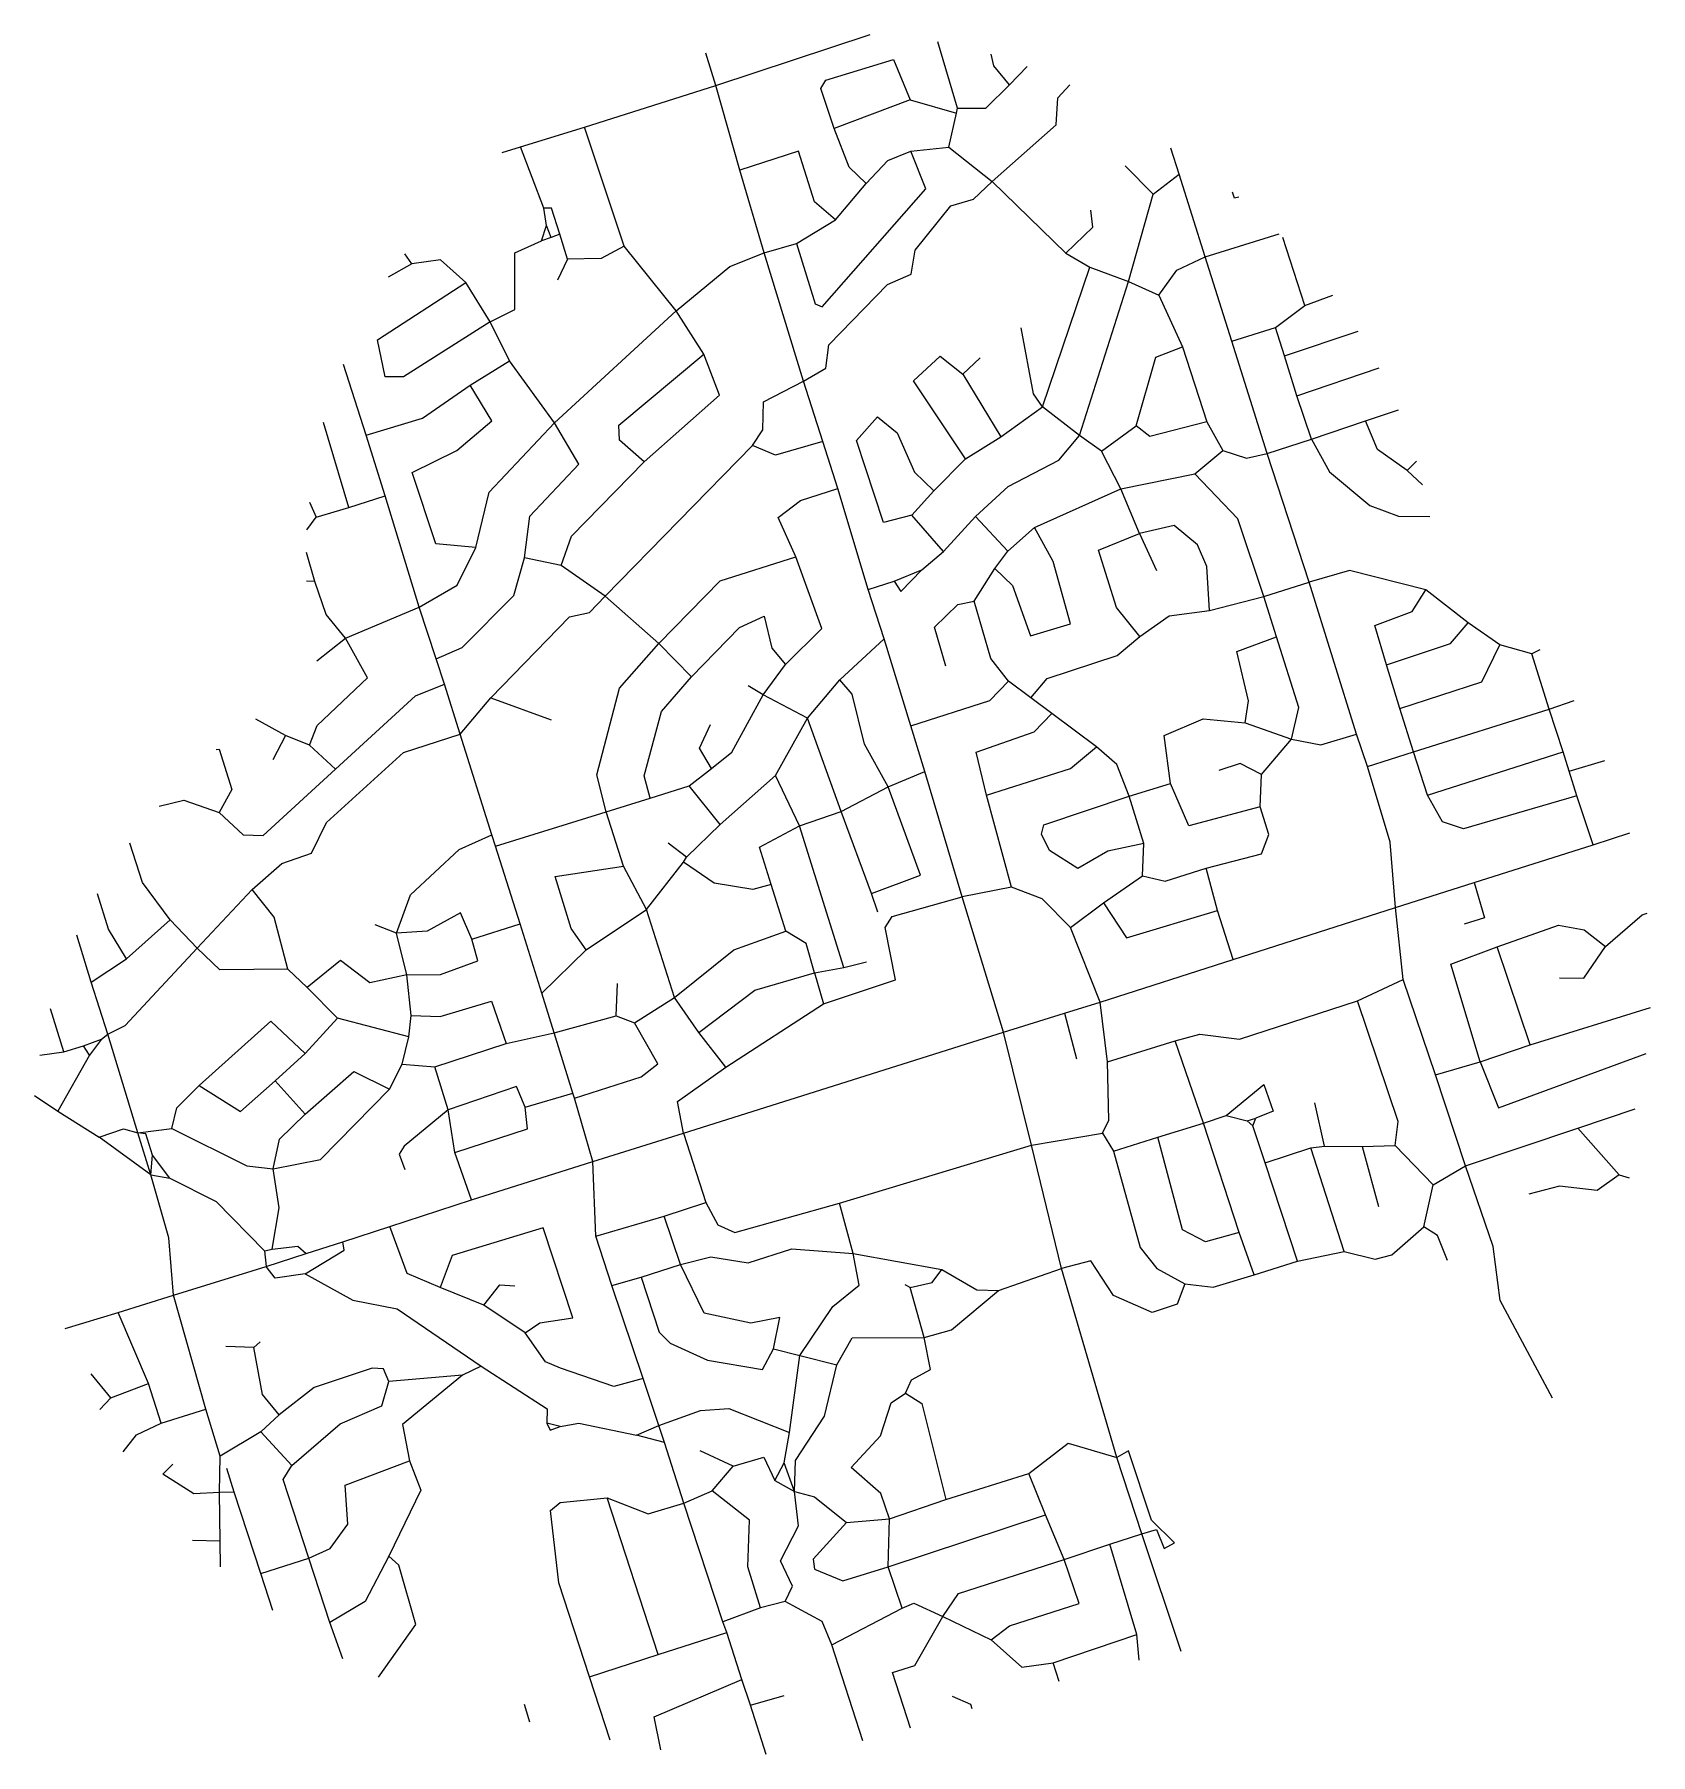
# Model space of a CAD drawing. Header units: metres. Extents: x 640980 to 644110, y 4845328 to 4848661.
import ezdxf

# ---------------------------------------------------------------- set-up
doc = ezdxf.new("R2010")
doc.units = ezdxf.units.M

msp = doc.modelspace()

# ---------------------------------------------------------------- linework, layer by layer
at = {"layer": 'ROADS'}
for points in [[(642299.6, 4848562), (642598.2, 4848660.8)], [(642299.6, 4848562), (642280.3, 4848624.5)], [(642767.6, 4848518.2), (642729.3, 4848646.7)], [(642868.2, 4848563.1), (642837.6, 4848600), (642832.8, 4848622.7)], [(642528.8, 4848478.2), (642502.7, 4848556.2), (642512.3, 4848572.3), (642643.6, 4848612.3), (642676, 4848534.3)], [(642868.2, 4848563.1), (642902.7, 4848598.5)], [(642045.2, 4848481.4), (642299.6, 4848562)], [(642345.8, 4848397.7), (642299.6, 4848562)], [(642767.6, 4848518.2), (642822.5, 4848517.6), (642868.2, 4848563.1)], [(642834.8, 4848375.9), (642958.7, 4848485.3), (642961.9, 4848537.6), (642985, 4848563.2)], [(642676, 4848534.3), (642528.8, 4848478.2)], [(642676, 4848534.3), (642765.3, 4848508.1)], [(642765.3, 4848508.1), (642767.6, 4848518.2)], [(642750.5, 4848442.3), (642765.3, 4848508.1)], [(641921, 4848443), (642045.2, 4848481.4)], [(642122, 4848250.5), (642045.2, 4848481.4)], [(642590.3, 4848371.7), (642557.7, 4848403.9), (642528.8, 4848478.2)], [(641885.3, 4848431.8), (641921, 4848443)], [(641966.2, 4848324.3), (641921, 4848443)], [(642531.1, 4848301.8), (642490.7, 4848336.6), (642459.8, 4848434.6), (642345.8, 4848397.7)], [(642455.4, 4848255.7), (642491.8, 4848138.8), (642505.5, 4848133), (642706.4, 4848361.5), (642677.1, 4848434.9)], [(642590.3, 4848371.7), (642632.6, 4848416.3), (642677.1, 4848434.9)], [(642677.1, 4848434.9), (642750.5, 4848442.3)], [(642750.5, 4848442.3), (642834.8, 4848375.9)], [(643197.1, 4848389.9), (643180.8, 4848440.6)], [(642393.1, 4848237.6), (642345.8, 4848397.7)], [(643146.2, 4848351.6), (643092, 4848406.1)], [(643146.2, 4848351.6), (643197.1, 4848389.9)], [(643247.4, 4848229.8), (643197.1, 4848389.9)], [(642469.4, 4847989.1), (642512.4, 4848014.1), (642518.2, 4848059.3), (642631.6, 4848176.2), (642677.5, 4848196.5), (642685.3, 4848242.7), (642754.3, 4848328.4), (642798.4, 4848341.3), (642834.8, 4848375.9)], [(642531.1, 4848301.8), (642590.3, 4848371.7)], [(642834.8, 4848375.9), (642977.3, 4848237.3)], [(643098.6, 4848182.2), (643146.2, 4848351.6)], [(643312.5, 4848345.5), (643304.1, 4848343.5), (643300.3, 4848355.4)], [(641997.2, 4848274), (641981.2, 4848324.1), (641966.2, 4848324.3)], [(641971.6, 4848290.4), (641966.2, 4848324.3)], [(642977.3, 4848237.3), (643029.8, 4848287.6), (643025.6, 4848320.2)], [(641961.7, 4848260.9), (641971.6, 4848290.4)], [(641980.3, 4848267.1), (641971.6, 4848290.4)], [(642455.4, 4848255.7), (642531.1, 4848301.8)], [(641862.2, 4848104), (641910.4, 4848127.8), (641909.8, 4848237.8), (641961.7, 4848260.9)], [(641980.3, 4848267.1), (641961.7, 4848260.9)], [(641997.2, 4848274), (641980.3, 4848267.1)], [(642012.1, 4848225.6), (641997.2, 4848274)], [(642122, 4848250.5), (642077, 4848226.4), (642012.1, 4848225.6)], [(642222.8, 4848125.6), (642122, 4848250.5)], [(642393.1, 4848237.6), (642455.4, 4848255.7)], [(643247.4, 4848229.8), (643390.2, 4848274.7)], [(643440.5, 4848135.7), (643397.6, 4848267.5)], [(641710.6, 4848216.3), (641664.9, 4848190.2)], [(641710.6, 4848216.3), (641697.2, 4848235.7)], [(641815.1, 4848180.2), (641766, 4848224.3), (641710.6, 4848216.3)], [(642012.1, 4848225.6), (641992.5, 4848184.6)], [(642222.8, 4848125.6), (642326.4, 4848211.4), (642393.1, 4848237.6)], [(642469.4, 4847989.1), (642393.1, 4848237.6)], [(642977.3, 4848237.3), (643024.1, 4848209.6)], [(643157.2, 4848155.6), (643192, 4848204.1), (643247.4, 4848229.8)], [(643298.8, 4848066.7), (643247.4, 4848229.8)], [(642932, 4847939.1), (643024.1, 4848209.6)], [(643024.1, 4848209.6), (643098.6, 4848182.2)], [(641862.2, 4848104), (641694.6, 4847997.4), (641658.9, 4847997.3), (641644.2, 4848069.4), (641815.1, 4848180.2)], [(641862.2, 4848104), (641815.1, 4848180.2)], [(643003.5, 4847883.5), (643098.6, 4848182.2)], [(643098.6, 4848182.2), (643157.2, 4848155.6)], [(643157.2, 4848155.6), (643203.5, 4848055.8)], [(643440.5, 4848135.7), (643494.7, 4848155.4)], [(641987.1, 4847908.3), (642222.8, 4848125.6)], [(642276.1, 4848041.5), (642222.8, 4848125.6)], [(643383.2, 4848093.1), (643440.5, 4848135.7)], [(641899.6, 4848028.7), (641862.2, 4848104)], [(642932, 4847939.1), (642914.6, 4847964.5), (642891, 4848092.6)], [(643298.8, 4848066.7), (643383.2, 4848093.1)], [(643400.9, 4848038.1), (643383.2, 4848093.1)], [(643400.9, 4848038.1), (643543.3, 4848086.1)], [(643113.5, 4847902.2), (643151.6, 4848035.3), (643203.5, 4848055.8)], [(643203.5, 4848055.8), (643250.5, 4847910.3)], [(643367.4, 4847848.7), (643298.8, 4848066.7)], [(641622, 4847884.7), (641578.1, 4848021.5)], [(641823.6, 4847981.3), (641899.6, 4848028.7)], [(641987.1, 4847908.3), (641899.6, 4848028.7)], [(642160.8, 4847832.5), (642112.8, 4847874.5), (642111.5, 4847903.5), (642276.1, 4848041.5)], [(642160.8, 4847832.5), (642306.6, 4847962), (642276.1, 4848041.5)], [(642783, 4847838.7), (642682.5, 4847989.7), (642733.8, 4848037.3), (642778, 4848002.7)], [(642778, 4848002.7), (642811.2, 4848034.4)], [(643424.6, 4847960.9), (643400.9, 4848038.1)], [(642370.6, 4847864.2), (642390.3, 4847894.8), (642391.5, 4847948.7), (642469.4, 4847989.1)], [(642506.7, 4847872.1), (642469.4, 4847989.1)], [(642778, 4848002.7), (642851.1, 4847881.3)], [(643424.6, 4847960.9), (643583.9, 4848014.6)], [(641622, 4847884.7), (641731.3, 4847917.6), (641823.6, 4847981.3)], [(641834.5, 4847666.6), (641757.3, 4847674.1), (641711.2, 4847812.2), (641797.8, 4847854.8), (641865.4, 4847912.1), (641823.6, 4847981.3)], [(643453, 4847876.7), (643424.6, 4847960.9)], [(642679.1, 4847729.2), (642624, 4847715), (642571.7, 4847874.1), (642612.5, 4847919.7), (642650.7, 4847889), (642684.3, 4847812.5), (642721.7, 4847776.4)], [(642851.1, 4847881.3), (642932, 4847939.1)], [(643003.5, 4847883.5), (642932, 4847939.1)], [(643557.8, 4847912), (643621.3, 4847933.7)], [(641588.3, 4847744), (641539.7, 4847908.8)], [(641658.8, 4847767.2), (641622, 4847884.7)], [(641834.5, 4847666.6), (641860.6, 4847774), (641987.1, 4847908.3)], [(641928.6, 4847647), (641939, 4847727.4), (642034.2, 4847828.1), (641987.1, 4847908.3)], [(642802.5, 4847726.8), (642865.5, 4847784.7), (642963.7, 4847836.2), (643003.5, 4847883.5)], [(643046.1, 4847853.5), (643003.5, 4847883.5)], [(643046.1, 4847853.5), (643113.5, 4847902.2)], [(643250.5, 4847910.3), (643140.1, 4847881.8), (643113.5, 4847902.2)], [(643250.5, 4847910.3), (643281.3, 4847855)], [(643453, 4847876.7), (643557.8, 4847912)], [(643638.2, 4847816.1), (643580.7, 4847856.6), (643557.8, 4847912)], [(642085.3, 4847572.7), (642370.6, 4847864.2)], [(642506.7, 4847872.1), (642414.7, 4847846), (642370.6, 4847864.2)], [(642535.7, 4847781.2), (642506.7, 4847872.1)], [(642783, 4847838.7), (642851.1, 4847881.3)], [(643083.5, 4847780.3), (643046.1, 4847853.5)], [(643227.3, 4847809.3), (643281.3, 4847855)], [(643281.3, 4847855), (643327.2, 4847840), (643367.4, 4847848.7)], [(643367.4, 4847848.7), (643453, 4847876.7)], [(643453, 4847876.7), (643487.8, 4847813.1), (643566, 4847748.5), (643621.3, 4847727.5), (643682.3, 4847727.1)], [(641999.7, 4847632.1), (642019.8, 4847688.9), (642160.8, 4847832.5)], [(642721.7, 4847776.4), (642783, 4847838.7)], [(643448.9, 4847599.7), (643367.4, 4847848.7)], [(643656.6, 4847834.1), (643638.2, 4847816.1)], [(643668.4, 4847788.5), (643638.2, 4847816.1)], [(643083.5, 4847780.3), (643227.3, 4847809.3)], [(643360.7, 4847572.1), (643310.6, 4847722.1), (643227.3, 4847809.3)], [(641512.1, 4847754.4), (641525.3, 4847725.6)], [(641588.3, 4847744), (641658.8, 4847767.2)], [(641724.6, 4847551.5), (641658.8, 4847767.2)], [(642454.2, 4847648.7), (642420.4, 4847725.1), (642463.4, 4847757.9), (642535.7, 4847781.2)], [(642594.4, 4847585.2), (642535.7, 4847781.2)], [(642679.1, 4847729.2), (642721.7, 4847776.4)], [(642916.9, 4847705.8), (643083.5, 4847780.3)], [(643120.1, 4847693.9), (643083.5, 4847780.3)], [(641507.1, 4847701.1), (641525.3, 4847725.6)], [(641525.3, 4847725.6), (641588.3, 4847744)], [(642740.2, 4847659.2), (642679.1, 4847729.2)], [(642740.2, 4847659.2), (642802.5, 4847726.8)], [(642865, 4847659.4), (642802.5, 4847726.8)], [(642839.5, 4847625.9), (642874.1, 4847593), (642908.8, 4847495.6), (642986.1, 4847518.7), (642953, 4847640), (642916.9, 4847705.8)], [(642865, 4847659.4), (642916.9, 4847705.8)], [(643120.5, 4847494.4), (643075.6, 4847550.6), (643040.3, 4847661.4), (643120.1, 4847693.9)], [(643255.8, 4847544.9), (643250.5, 4847630), (643232.6, 4847672.1), (643187.4, 4847709.4), (643120.1, 4847693.9)], [(643120.1, 4847693.9), (643152.9, 4847622)], [(641522.5, 4847600.8), (641506.5, 4847657)], [(641724.6, 4847551.5), (641798.4, 4847593.8), (641834.5, 4847666.6)], [(642698.7, 4847623.6), (642740.2, 4847659.2)], [(642839.5, 4847625.9), (642865, 4847659.4)], [(641757.5, 4847451), (641807.9, 4847473), (641908.1, 4847573.8), (641928.6, 4847647)], [(641999.7, 4847632.1), (641928.6, 4847647)], [(642085.3, 4847572.7), (641999.7, 4847632.1)], [(642189.1, 4847480.7), (642308, 4847602), (642454.2, 4847648.7)], [(642434.5, 4847440.3), (642504.8, 4847509.6), (642454.2, 4847648.7)], [(642644.8, 4847601.5), (642657.6, 4847581.3), (642698.7, 4847623.6)], [(642644.8, 4847601.5), (642698.7, 4847623.6)], [(642799.8, 4847562.9), (642839.5, 4847625.9)], [(643674.6, 4847584.6), (643527, 4847622), (643448.9, 4847599.7)], [(641522.5, 4847600.8), (641506.8, 4847601.4)], [(641582.2, 4847490.9), (641544.5, 4847537.2), (641522.5, 4847600.8)], [(642594.4, 4847585.2), (642644.8, 4847601.5)], [(642625.2, 4847489.8), (642594.4, 4847585.2)], [(643360.7, 4847572.1), (643448.9, 4847599.7)], [(643540.5, 4847305.5), (643448.9, 4847599.7)], [(643598.1, 4847439.3), (643576, 4847516), (643648.1, 4847542.7), (643674.6, 4847584.6)], [(643756.5, 4847521), (643674.6, 4847584.6)], [(641582.2, 4847490.9), (641724.6, 4847551.5)], [(641757.5, 4847451), (641724.6, 4847551.5)], [(641863.9, 4847375.8), (642016.2, 4847532.8), (642054.4, 4847541.2), (642085.3, 4847572.7)], [(642189.1, 4847480.7), (642085.3, 4847572.7)], [(642745, 4847436.7), (642723.2, 4847512.4), (642768.3, 4847556.1), (642799.8, 4847562.9)], [(642866.2, 4847407.7), (642832, 4847451.6), (642799.8, 4847562.9)], [(643255.8, 4847544.9), (643360.7, 4847572.1)], [(643385.6, 4847493.5), (643360.7, 4847572.1)], [(642252.4, 4847416), (642345.5, 4847511.7), (642392.9, 4847533.6), (642408.1, 4847471.8), (642434.5, 4847440.3)], [(643120.5, 4847494.4), (643177.2, 4847534.4), (643255.8, 4847544.9)], [(643598.1, 4847439.3), (643722.3, 4847480.7), (643756.5, 4847521)], [(643818, 4847478.2), (643756.5, 4847521)], [(641512.1, 4847283.6), (641527.3, 4847321.9), (641624.5, 4847414.6), (641582.2, 4847490.9)], [(641526.9, 4847447.4), (641582.2, 4847490.9)], [(642539.5, 4847410.2), (642625.2, 4847489.8)], [(642677.1, 4847321.3), (642625.2, 4847489.8)], [(642909.3, 4847375.8), (642941.4, 4847412.8), (643076.5, 4847457.5), (643120.5, 4847494.4)], [(643324.7, 4847327.1), (643331.3, 4847369.8), (643308.2, 4847465.3), (643385.6, 4847493.5)], [(643414.5, 4847295.6), (643428.3, 4847356.6), (643385.6, 4847493.5)], [(641773.7, 4847402.3), (641757.5, 4847451)], [(642086.8, 4847155), (642068.8, 4847226.7), (642113, 4847394.5), (642189.1, 4847480.7)], [(642252.4, 4847416), (642189.1, 4847480.7)], [(643624.4, 4847354.7), (643783.1, 4847406.8), (643818, 4847478.2)], [(643879.7, 4847460.6), (643818, 4847478.2)], [(643895.5, 4847468.5), (643879.7, 4847460.6)], [(643913.4, 4847353.9), (643879.7, 4847460.6)], [(642391.4, 4847381.5), (642434.5, 4847440.3)], [(643624.4, 4847354.7), (643598.1, 4847439.3)], [(641562.9, 4847237.5), (641717.9, 4847379.3), (641773.7, 4847402.3)], [(641804.2, 4847305.1), (641773.7, 4847402.3)], [(642172.4, 4847181.5), (642160.9, 4847224.3), (642193.9, 4847348.9), (642252.4, 4847416)], [(642391.4, 4847381.5), (642361.9, 4847399)], [(642476.7, 4847336.1), (642539.5, 4847410.2)], [(642633.2, 4847203.3), (642587.1, 4847286.1), (642563.7, 4847382.6), (642539.5, 4847410.2)], [(642677.1, 4847321.3), (642829.9, 4847370.4), (642866.2, 4847407.7)], [(642909.3, 4847375.8), (642866.2, 4847407.7)], [(641804.2, 4847305.1), (641863.9, 4847375.8)], [(641863.9, 4847375.8), (641980.4, 4847333.2)], [(642291.1, 4847238.7), (642330.4, 4847270.4), (642391.4, 4847381.5)], [(642476.7, 4847336.1), (642391.4, 4847381.5)], [(642950.4, 4847345), (642909.3, 4847375.8)], [(643650.7, 4847270.7), (643624.4, 4847354.7)], [(643650.7, 4847270.7), (643913.4, 4847353.9)], [(643913.4, 4847353.9), (643961.8, 4847370.4)], [(643940.7, 4847271.1), (643913.4, 4847353.9)], [(641465.6, 4847302.7), (641408.6, 4847334.3)], [(642291.1, 4847238.7), (642267.7, 4847278.3), (642289.1, 4847323.7)], [(642415, 4847224.9), (642476.7, 4847336.1)], [(642541.9, 4847155.6), (642476.7, 4847336.1)], [(642704.5, 4847233.2), (642677.1, 4847321.3)], [(642823.5, 4847186.8), (642803.4, 4847270.5), (642916.2, 4847309.8), (642950.4, 4847345)], [(643036.9, 4847280.9), (642950.4, 4847345)], [(643180.2, 4847209.4), (643167.9, 4847302.6), (643243.3, 4847334.9), (643324.7, 4847327.1)], [(643324.7, 4847327.1), (643414.5, 4847295.6)], [(641401.5, 4847004), (641458.6, 4847054.6), (641516.1, 4847074.7), (641545.5, 4847134.2), (641694.2, 4847269.9), (641804.2, 4847305.1)], [(641465.6, 4847302.7), (641441.5, 4847255.3)], [(641512.1, 4847283.6), (641465.6, 4847302.7)], [(641562.9, 4847237.5), (641512.1, 4847283.6)], [(641865.7, 4847110), (641804.2, 4847305.1)], [(643356.4, 4847227), (643414.5, 4847295.6)], [(643414.5, 4847295.6), (643471, 4847284.5), (643540.5, 4847305.5)], [(643561.5, 4847242.4), (643540.5, 4847305.5)], [(641331.5, 4847275.6), (641337.4, 4847276.4), (641361.8, 4847197.8), (641337.6, 4847153.4)], [(642823.5, 4847186.8), (642986.5, 4847238.6), (643036.9, 4847280.9)], [(643100, 4847184.8), (643076.2, 4847246.4), (643036.9, 4847280.9)], [(643561.5, 4847242.4), (643650.7, 4847270.7)], [(643677.8, 4847186.9), (643650.7, 4847270.7)], [(643677.8, 4847186.9), (643940.7, 4847271.1)], [(643952.4, 4847233.6), (643940.7, 4847271.1)], [(643952.4, 4847233.6), (644021.2, 4847254.1)], [(641337.6, 4847153.4), (641383.8, 4847110.2), (641422.6, 4847108.9), (641562.9, 4847237.5)], [(642247.6, 4847204.9), (642291.1, 4847238.7)], [(642307.5, 4847130), (642415, 4847224.9)], [(642461.7, 4847127.8), (642415, 4847224.9)], [(642633.2, 4847203.3), (642704.5, 4847233.2)], [(642776.4, 4846990.4), (642704.5, 4847233.2)], [(643356.4, 4847227), (643314.8, 4847248.5), (643273.8, 4847234.7)], [(643354, 4847164.6), (643356.4, 4847227)], [(643615.5, 4846969.7), (643605.2, 4847096.3), (643561.5, 4847242.4)], [(643967, 4847185.9), (643952.4, 4847233.6)], [(642172.4, 4847181.5), (642247.6, 4847204.9)], [(642307.5, 4847130), (642247.6, 4847204.9)], [(642541.9, 4847155.6), (642633.2, 4847203.3)], [(642601, 4846996.3), (642695.6, 4847032), (642633.2, 4847203.3)], [(642871.8, 4847008.7), (642823.5, 4847186.8)], [(643128.5, 4847093.5), (643058.7, 4847078.6), (643000.3, 4847045.2), (642945.8, 4847079.9), (642930, 4847111.4), (642934.9, 4847129.8), (643100, 4847184.8)], [(643100, 4847184.8), (643180.2, 4847209.4)], [(643128.5, 4847093.5), (643100, 4847184.8)], [(643354, 4847164.6), (643215.8, 4847127.8), (643180.2, 4847209.4)], [(643967, 4847185.9), (643747.5, 4847121.8), (643706.7, 4847135.4), (643677.8, 4847186.9)], [(643998.5, 4847090.6), (643967, 4847185.9)], [(641221.1, 4847165.6), (641269.2, 4847177.2), (641337.6, 4847153.4)], [(641872.8, 4847088.1), (642086.8, 4847155)], [(642086.8, 4847155), (642172.4, 4847181.5)], [(642120.6, 4847049.6), (642086.8, 4847155)], [(642461.7, 4847127.8), (642541.9, 4847155.6)], [(642601, 4846996.3), (642541.9, 4847155.6)], [(643249.3, 4847045.8), (643356.1, 4847073.4), (643370.3, 4847110.8), (643354, 4847164.6)], [(642242.4, 4847066.8), (642307.5, 4847130)], [(642406.5, 4847014), (642383.9, 4847086.3), (642461.7, 4847127.8)], [(642547.5, 4846853.3), (642461.7, 4847127.8)], [(641242.6, 4846945.6), (641188.7, 4847017.7), (641164.5, 4847094.2)], [(641681, 4846919.6), (641708.1, 4846994.1), (641802.1, 4847081.8), (641865.7, 4847110)], [(641872.8, 4847088.1), (641865.7, 4847110)], [(641920.2, 4846937.6), (641872.8, 4847088.1)], [(642242.4, 4847066.8), (642207.2, 4847094.2)], [(643125.7, 4847030.9), (643128.5, 4847093.5)], [(643767.9, 4847017.8), (643998.5, 4847090.6)], [(643998.5, 4847090.6), (644069.8, 4847113.8)], [(642165.4, 4846965.4), (642236.6, 4847057)], [(642236.6, 4847057), (642242.4, 4847066.8)], [(642406.5, 4847014), (642371.3, 4847004.2), (642296, 4847016.4), (642236.6, 4847057)], [(642048.4, 4846887.3), (642019.5, 4846928.7), (641987.9, 4847029.2), (642120.6, 4847049.6)], [(642165.4, 4846965.4), (642120.6, 4847049.6)], [(643050.5, 4846978.2), (643125.7, 4847030.9)], [(643125.7, 4847030.9), (643169.8, 4847020.5), (643249.3, 4847045.8)], [(643271.2, 4846963.6), (643249.3, 4847045.8)], [(643615.5, 4846969.7), (643767.9, 4847017.8)], [(643767.9, 4847017.8), (643788.5, 4846949.3), (643748.7, 4846937.1)], [(641157.9, 4846870.1), (641123, 4846927.5), (641101.8, 4846995.9)], [(641294.9, 4846890.5), (641401.5, 4847004)], [(641470.2, 4846849.9), (641443.8, 4846950.6), (641401.5, 4847004)], [(642435.3, 4846923.8), (642406.5, 4847014)], [(642508.1, 4846782.7), (642647.4, 4846829.1), (642627.5, 4846930.7), (642641.2, 4846952), (642776.4, 4846990.4)], [(642613.3, 4846960.5), (642601, 4846996.3)], [(642871.8, 4847008.7), (642776.4, 4846990.4)], [(642856.8, 4846727.9), (642776.4, 4846990.4)], [(642986.2, 4846931), (642931.7, 4846986.5), (642871.8, 4847008.7)], [(641827.1, 4846908.2), (641804.9, 4846959.1), (641740, 4846923.3), (641681, 4846919.6)], [(642048.4, 4846887.3), (642165.4, 4846965.4)], [(642219.4, 4846795.3), (642165.4, 4846965.4)], [(642986.2, 4846931), (643050.5, 4846978.2)], [(643050.5, 4846978.2), (643094.6, 4846910.5), (643271.2, 4846963.6)], [(643301.2, 4846869), (643271.2, 4846963.6)], [(643301.2, 4846869), (643615.5, 4846969.7)], [(643630.5, 4846830), (643615.5, 4846969.7)], [(644022.4, 4846894.1), (644093.5, 4846955.4), (644103.1, 4846958.4)], [(641157.9, 4846870.1), (641242.6, 4846945.6)], [(641294.9, 4846890.5), (641242.6, 4846945.6)], [(641681, 4846919.6), (641639.3, 4846935.8)], [(641700.7, 4846839.2), (641681, 4846919.6)], [(641827.1, 4846908.2), (641920.2, 4846937.6)], [(641962.3, 4846803.7), (641920.2, 4846937.6)], [(642219.4, 4846795.3), (642334.3, 4846887.4), (642435.3, 4846923.8)], [(642490.4, 4846843.1), (642474.3, 4846899.7), (642435.3, 4846923.8)], [(643044.1, 4846786.3), (642986.2, 4846931)], [(643812.7, 4846893.2), (643931.6, 4846935.4), (643981.5, 4846926.3), (644022.4, 4846894.1)], [(641089.7, 4846824.9), (641062, 4846915.8)], [(641121.9, 4846723.8), (641155.6, 4846740.8), (641294.9, 4846890.5)], [(641470.2, 4846849.9), (641338.6, 4846849), (641294.9, 4846890.5)], [(641700.7, 4846839.2), (641766.4, 4846839.5), (641838.3, 4846866.3), (641827.1, 4846908.2)], [(641962.3, 4846803.7), (642048.4, 4846887.3)], [(643780.1, 4846670.6), (643723.3, 4846859.9), (643812.7, 4846893.2)], [(643876.8, 4846703.4), (643812.7, 4846893.2)], [(643933.7, 4846833.3), (643980.6, 4846832.3), (644022.4, 4846894.1)], [(641089.7, 4846824.9), (641157.9, 4846870.1)], [(641508, 4846814.3), (641470.2, 4846849.9)], [(641700.7, 4846839.2), (641629.3, 4846823.6), (641572.4, 4846866.6), (641508, 4846814.3)], [(642490.4, 4846843.1), (642547.5, 4846853.3)], [(642547.5, 4846853.3), (642591.3, 4846864.1)], [(643044.1, 4846786.3), (643301.2, 4846869)], [(641121.9, 4846723.8), (641089.7, 4846824.9)], [(641709.2, 4846760.1), (641700.7, 4846839.2)], [(642106.3, 4846759.3), (642109, 4846822.3)], [(642266.7, 4846727.2), (642374.9, 4846809.2), (642490.4, 4846843.1)], [(642490.4, 4846843.1), (642508.1, 4846782.7)], [(643542.5, 4846788.5), (643630.5, 4846830)], [(643693.1, 4846645), (643630.5, 4846830)], [(641566.7, 4846755.3), (641508, 4846814.3)], [(641709.2, 4846760.1), (641765.7, 4846758.1), (641865, 4846787.9), (641893, 4846706.1)], [(641986.2, 4846726.8), (641962.3, 4846803.7)], [(642141.6, 4846746.1), (642219.4, 4846795.3)], [(642266.7, 4846727.2), (642219.4, 4846795.3)], [(642975, 4846764.7), (643044.1, 4846786.3)], [(643058.2, 4846670.5), (643044.1, 4846786.3)], [(643189.3, 4846710.9), (643237, 4846723.8), (643313.7, 4846714.2), (643542.5, 4846788.5)], [(643615.2, 4846508.6), (643621, 4846554.7), (643542.5, 4846788.5)], [(641036.9, 4846689.9), (641010.6, 4846773.3)], [(641504.2, 4846686.6), (641566.7, 4846755.3)], [(641704.9, 4846718.8), (641566.7, 4846755.3)], [(641704.9, 4846718.8), (641709.2, 4846760.1)], [(641986.2, 4846726.8), (642106.3, 4846759.3)], [(642106.3, 4846759.3), (642141.6, 4846746.1)], [(642318.9, 4846660.1), (642508.1, 4846782.7)], [(642856.8, 4846727.9), (642975, 4846764.7)], [(642975, 4846764.7), (642997.7, 4846676.5)], [(643876.8, 4846703.4), (644109.9, 4846775.9)], [(641109.8, 4846714.4), (641121.9, 4846723.8)], [(641179.8, 4846533.1), (641121.9, 4846723.8)], [(641298.7, 4846624.5), (641437.3, 4846749.1), (641504.2, 4846686.6)], [(641692, 4846666.2), (641704.9, 4846718.8)], [(641893, 4846706.1), (641986.2, 4846726.8)], [(642022.7, 4846610), (641986.2, 4846726.8)], [(642025.6, 4846599.9), (642154.5, 4846641.1), (642187.1, 4846666.7), (642141.6, 4846746.1)], [(642236.5, 4846532.6), (642856.8, 4846727.9)], [(642318.9, 4846660.1), (642266.7, 4846727.2)], [(642911, 4846508.8), (642856.8, 4846727.9)], [(640990.2, 4846683.2), (641036.9, 4846689.9)], [(641086.6, 4846683.5), (641024.8, 4846575.2)], [(641036.9, 4846689.9), (641074.6, 4846701.6)], [(641074.6, 4846701.6), (641109.8, 4846714.4)], [(641086.6, 4846683.5), (641074.6, 4846701.6)], [(641109.8, 4846714.4), (641086.6, 4846683.5)], [(641446.2, 4846633.4), (641504.2, 4846686.6)], [(641755.3, 4846660.9), (641893, 4846706.1)], [(643058.2, 4846670.5), (643189.3, 4846710.9)], [(643244, 4846551.9), (643189.3, 4846710.9)], [(643780.1, 4846670.6), (643876.8, 4846703.4)], [(643780.1, 4846670.6), (643815.6, 4846581.3), (644101, 4846686.6)], [(641504, 4846568.8), (641598.1, 4846651.5), (641667.4, 4846617.4)], [(641667.4, 4846617.4), (641692, 4846666.2)], [(641692, 4846666.2), (641755.3, 4846660.9)], [(641780.7, 4846577.4), (641755.3, 4846660.9)], [(642236.5, 4846532.6), (642225.4, 4846593.4), (642318.9, 4846660.1)], [(643048, 4846532.3), (643060.5, 4846557.6), (643058.2, 4846670.5)], [(643693.1, 4846645), (643780.1, 4846670.6)], [(641246, 4846541.6), (641255.6, 4846581.2), (641298.7, 4846624.5)], [(641298.7, 4846624.5), (641378.9, 4846574.4), (641446.2, 4846633.4)], [(641441.8, 4846463.5), (641533.5, 4846481), (641667.4, 4846617.4)], [(641504, 4846568.8), (641446.2, 4846633.4)], [(641930, 4846582.4), (641913.2, 4846623), (641780.7, 4846577.4)], [(643287.8, 4846566.6), (643360.6, 4846626.6), (643378.8, 4846574.6), (643345, 4846561.5)], [(643751.7, 4846469.1), (643693.1, 4846645)], [(640979.6, 4846605.1), (641024.8, 4846575.2)], [(641930, 4846582.4), (642022.7, 4846610)], [(642025.6, 4846599.9), (642022.7, 4846610)], [(642061.4, 4846477.4), (642025.6, 4846599.9)], [(643478.6, 4846507.3), (643459.6, 4846591.1)], [(641024.8, 4846575.2), (641105.1, 4846524.5)], [(641441.8, 4846463.5), (641454.3, 4846520.5), (641504, 4846568.8)], [(641780.7, 4846577.4), (641696, 4846506.9), (641686.1, 4846491.4), (641696.8, 4846461.7)], [(641793.7, 4846494.7), (641780.7, 4846577.4)], [(641793.7, 4846494.7), (641934.8, 4846540.9), (641930, 4846582.4)], [(643155.5, 4846524.3), (643244, 4846551.9)], [(643244, 4846551.9), (643287.8, 4846566.6)], [(643312.8, 4846340.1), (643244, 4846551.9)], [(643287.8, 4846566.6), (643328.3, 4846556.4)], [(643328.3, 4846556.4), (643345, 4846561.5)], [(643339.7, 4846546.6), (643328.3, 4846556.4)], [(643339.7, 4846546.6), (643345, 4846561.5)], [(643968.7, 4846542), (644079.8, 4846579.3)], [(641105.1, 4846524.5), (641151.9, 4846540.5), (641179.8, 4846533.1)], [(641205.1, 4846451.8), (641105.1, 4846524.5)], [(641179.8, 4846533.1), (641246, 4846541.6)], [(641205.1, 4846451.8), (641179.8, 4846533.1)], [(641208.4, 4846489.4), (641195.4, 4846531.3), (641179.8, 4846533.1)], [(641246, 4846541.6), (641391.2, 4846469.1), (641441.8, 4846463.5)], [(642061.4, 4846477.4), (642236.5, 4846532.6)], [(642236.5, 4846532.6), (642280.3, 4846398.2)], [(642911, 4846508.8), (643048, 4846532.3)], [(643048, 4846532.3), (643069.5, 4846497.7)], [(643069.5, 4846497.7), (643155.5, 4846524.3)], [(643312.8, 4846340.1), (643247.9, 4846321.9), (643203.1, 4846345.1), (643155.5, 4846524.3)], [(643363.1, 4846475), (643339.7, 4846546.6)], [(643751.7, 4846469.1), (643968.7, 4846542)], [(643968.7, 4846542), (644049.1, 4846451.5)], [(641205.1, 4846451.8), (641208.4, 4846489.4)], [(641241.8, 4846444.9), (641208.4, 4846489.4)], [(641826.1, 4846403), (641793.7, 4846494.7)], [(642539, 4846396.4), (642911, 4846508.8)], [(642968.7, 4846269.9), (642911, 4846508.8)], [(643069.5, 4846497.7), (643121, 4846310.6), (643153.4, 4846270.2), (643207.7, 4846240.2)], [(643363.1, 4846475), (643451.9, 4846503.9)], [(643451.9, 4846503.9), (643478.6, 4846507.3)], [(643516.1, 4846302.8), (643451.9, 4846503.9)], [(643478.6, 4846507.3), (643551.3, 4846506.5)], [(643551.3, 4846506.5), (643615.2, 4846508.6)], [(643551.3, 4846506.5), (643583.2, 4846390)], [(643615.2, 4846508.6), (643688.6, 4846431.9)], [(641248.9, 4846218.7), (641240, 4846329.7), (641205.1, 4846451.8)], [(641205.1, 4846451.8), (641241.8, 4846444.9)], [(641439.9, 4846307.4), (641453.7, 4846387.6), (641441.8, 4846463.5)], [(641826.1, 4846403), (642061.4, 4846477.4)], [(642066.9, 4846332.6), (642061.4, 4846477.4)], [(643426.1, 4846284.2), (643363.1, 4846475)], [(643688.6, 4846431.9), (643751.7, 4846469.1)], [(643920.2, 4846018.8), (643818.3, 4846208.3), (643805.2, 4846313), (643751.7, 4846469.1)], [(644049.1, 4846451.5), (644006.5, 4846421.5), (643933.3, 4846429.5), (643873.9, 4846414.3)], [(644049.1, 4846451.5), (644068.1, 4846446)], [(641241.8, 4846444.9), (641331.7, 4846399.7), (641425.2, 4846304.5)], [(643670.8, 4846350.6), (643688.6, 4846431.9)], [(641667.7, 4846351.3), (641826.1, 4846403)], [(642199.2, 4846371.7), (642280.3, 4846398.2)], [(642280.3, 4846398.2), (642303.1, 4846354.7), (642336.5, 4846339.7), (642539, 4846396.4)], [(642565.2, 4846299.3), (642539, 4846396.4)], [(641577.2, 4846322.1), (641667.7, 4846351.3)], [(641765.7, 4846233.1), (641701.5, 4846260.4), (641667.7, 4846351.3)], [(642066.9, 4846332.6), (642199.2, 4846371.7)], [(642230.9, 4846278.1), (642199.2, 4846371.7)], [(643516.1, 4846302.8), (643576.3, 4846287.9), (643608.4, 4846296.5), (643670.8, 4846350.6)], [(643716.8, 4846285.4), (643697.3, 4846334.1), (643670.8, 4846350.6)], [(641504, 4846259.5), (641579.5, 4846305.7), (641577.2, 4846322.1)], [(641506.1, 4846299.3), (641577.2, 4846322.1)], [(641930.3, 4846145.2), (641958.6, 4846164.8), (642022.3, 4846174.3), (641965.2, 4846349), (641788.6, 4846295.3), (641765.7, 4846233.1)], [(642097.9, 4846237.1), (642066.9, 4846332.6)], [(643341.9, 4846257.6), (643312.8, 4846340.1)], [(641425.2, 4846304.5), (641439.9, 4846307.4)], [(641425.2, 4846304.5), (641428.7, 4846274.3)], [(641428.7, 4846274.3), (641506.1, 4846299.3)], [(641439.9, 4846307.4), (641489.7, 4846313.5), (641506.1, 4846299.3)], [(642230.9, 4846278.1), (642289.4, 4846293), (642361.8, 4846281.4), (642446.3, 4846308.2), (642565.2, 4846299.3)], [(642461.9, 4846101.4), (642526.1, 4846196.4), (642577.2, 4846237.9), (642565.2, 4846299.3)], [(642565.2, 4846299.3), (642737.4, 4846268.4)], [(643207.7, 4846240.2), (643192.7, 4846200.9), (643144.3, 4846185), (643069.3, 4846217.7), (643025.6, 4846284.9), (642968.7, 4846269.9)], [(643341.9, 4846257.6), (643426.1, 4846284.2)], [(643426.1, 4846284.2), (643516.1, 4846302.8)], [(641248.9, 4846218.7), (641428.7, 4846274.3)], [(641504, 4846259.5), (641446, 4846251.7), (641428.7, 4846274.3)], [(641504, 4846259.5), (641596.2, 4846208.5), (641682.3, 4846192.2), (641845, 4846081.1)], [(642097.9, 4846237.1), (642154.5, 4846253.5)], [(642154.5, 4846253.5), (642230.9, 4846278.1)], [(642154.5, 4846253.5), (642189.5, 4846147.1), (642210.9, 4846125.6), (642283.3, 4846092.8), (642389.7, 4846074.6), (642411, 4846114.7)], [(642411, 4846114.7), (642423.5, 4846175.3), (642367.5, 4846164.2), (642276.6, 4846183.4), (642230.9, 4846278.1)], [(642676, 4846233), (642718.1, 4846242.7), (642737.4, 4846268.4)], [(642737.4, 4846268.4), (642805.1, 4846228.6), (642847, 4846227.2)], [(642847, 4846227.2), (642968.7, 4846269.9)], [(643076.3, 4845903.9), (642968.7, 4846269.9)], [(643207.7, 4846240.2), (643262.6, 4846234.2), (643341.9, 4846257.6)], [(641142, 4846184.8), (641248.9, 4846218.7)], [(641311.7, 4845997.9), (641248.9, 4846218.7)], [(641849.9, 4846199.4), (641765.7, 4846233.1)], [(641849.9, 4846199.4), (641881.1, 4846238.4), (641909.9, 4846236.4)], [(642158.9, 4846056.8), (642097.9, 4846237.1)], [(642676, 4846233), (642666.4, 4846238.8)], [(642702.9, 4846136.7), (642676, 4846233)], [(642702.9, 4846136.7), (642755.6, 4846151.2), (642847, 4846227.2)], [(641039.3, 4846153.6), (641142, 4846184.8)], [(641200.8, 4846047.5), (641142, 4846184.8)], [(641930.3, 4846145.2), (641849.9, 4846199.4)], [(641404.7, 4846117.1), (641350.5, 4846119)], [(641404.7, 4846117.1), (641417, 4846128.3)], [(641453.8, 4845986.9), (641421.5, 4846025.9), (641404.7, 4846117.1)], [(642158.9, 4846056.8), (642102.1, 4846041.6), (641998.6, 4846076.9), (641969.5, 4846089.5), (641930.3, 4846145.2)], [(642534, 4846083.3), (642563.2, 4846135.5), (642702.9, 4846136.7)], [(642667, 4846028.6), (642678.3, 4846054.4), (642715.1, 4846074.4), (642702.9, 4846136.7)], [(642411, 4846114.7), (642461.9, 4846101.4)], [(642442, 4845952.7), (642461.9, 4846101.4)], [(642452, 4845838), (642453.5, 4845898), (642509.6, 4845983.8), (642534, 4846083.3)], [(642461.9, 4846101.4), (642534, 4846083.3)], [(641127.7, 4846019.4), (641089.5, 4846066)], [(641666.1, 4846051), (641655.5, 4846075.8), (641634, 4846077.3), (641521.2, 4846039.3), (641453.8, 4845986.9)], [(641477.9, 4845888.5), (641571.9, 4845969.5), (641652.6, 4846004.1), (641666.1, 4846051)], [(641808.7, 4846063.2), (641666.1, 4846051)], [(641808.7, 4846063.2), (641692.5, 4845968), (641706.3, 4845897.4)], [(641845, 4846081.1), (641808.7, 4846063.2)], [(641845, 4846081.1), (641972.7, 4845998.4), (641972.4, 4845970.6)], [(642189.2, 4845965.7), (642158.9, 4846056.8)], [(641106.3, 4845997), (641127.7, 4846019.4)], [(641127.7, 4846019.4), (641200.8, 4846047.5)], [(641225.4, 4845970.2), (641200.8, 4846047.5)], [(642635.5, 4845785.2), (642618.7, 4845834), (642561.5, 4845884.3), (642618.5, 4845945.8), (642638.7, 4846010.2), (642667, 4846028.6)], [(642667, 4846028.6), (642698.5, 4846008.9), (642744.8, 4845822.8)], [(641225.4, 4845970.2), (641311.7, 4845997.9)], [(641339.6, 4845906.3), (641311.7, 4845997.9)], [(641453.8, 4845986.9), (641418.4, 4845954)], [(642189.2, 4845965.7), (642269.7, 4845995.3), (642324.9, 4845998.9), (642442, 4845952.7)], [(641151.7, 4845915.1), (641177.5, 4845948.1), (641225.4, 4845970.2)], [(641418.4, 4845954), (641339.6, 4845906.3)], [(641418.4, 4845954), (641477.9, 4845888.5)], [(641972.4, 4845970.6), (641978.7, 4845957.2), (641998, 4845964)], [(641998, 4845964), (641972.4, 4845970.6)], [(641998, 4845964), (642034.3, 4845970.8), (642145.9, 4845947.1)], [(642145.9, 4845947.1), (642189.2, 4845965.7)], [(642199.7, 4845933.1), (642189.2, 4845965.7)], [(642431.9, 4845893.8), (642442, 4845952.7)], [(642199.7, 4845933.1), (642145.9, 4845947.1)], [(642237.7, 4845815.8), (642199.7, 4845933.1)], [(642332.9, 4845886.9), (642269.2, 4845916.9)], [(642905.9, 4845872.9), (642981.7, 4845931.9), (643076.3, 4845903.9)], [(643124.4, 4845756.2), (643152.6, 4845764.8), (643167.8, 4845727.9), (643187.7, 4845738.4), (643143.4, 4845782.9), (643098.4, 4845916.8), (643076.3, 4845903.9)], [(641338.3, 4845836.1), (641288.2, 4845833.9), (641228.3, 4845871.9), (641247.4, 4845891.4)], [(641338.3, 4845836.1), (641339.6, 4845906.3)], [(641511.2, 4845709.3), (641461.6, 4845861.1), (641477.9, 4845888.5)], [(641511.2, 4845709.3), (641552.7, 4845727.6), (641586.7, 4845775.1), (641581.5, 4845850.6), (641706.3, 4845897.4)], [(641706.3, 4845897.4), (641728.2, 4845841), (641666, 4845713.1)], [(642292.3, 4845839.1), (642332.9, 4845886.9)], [(642332.9, 4845886.9), (642392.1, 4845904.7), (642413.9, 4845859.2)], [(642413.9, 4845859.2), (642431.9, 4845893.8)], [(642452, 4845838), (642431.9, 4845893.8)], [(643124.4, 4845756.2), (643076.3, 4845903.9)], [(641366.7, 4845836.8), (641352, 4845882.8)], [(642413.9, 4845859.2), (642452, 4845838)], [(642744.8, 4845822.8), (642905.9, 4845872.9)], [(642938.1, 4845793), (642905.9, 4845872.9)], [(641366.7, 4845836.8), (641338.3, 4845836.1)], [(641339.7, 4845741.8), (641338.3, 4845836.1)], [(641418, 4845679.5), (641366.7, 4845836.8)], [(642055, 4845479.3), (641995.1, 4845660.9), (641979.1, 4845801.5), (641998, 4845817), (642088.7, 4845826.1)], [(642188, 4845522.2), (642088.7, 4845826.1)], [(642088.7, 4845826.1), (642168.3, 4845794.7), (642237.7, 4845815.8)], [(642237.7, 4845815.8), (642292.3, 4845839.1)], [(642386.2, 4845612.9), (642361.3, 4845692), (642364.8, 4845782.8), (642292.3, 4845839.1)], [(642433.9, 4845625.1), (642447.9, 4845654.7), (642424.4, 4845703.6), (642459.8, 4845771.7), (642452, 4845838)], [(642452, 4845838), (642490.7, 4845827.8), (642552.6, 4845777.9)], [(642635.5, 4845785.2), (642744.8, 4845822.8)], [(642313.2, 4845585.6), (642237.7, 4845815.8)], [(642552.6, 4845777.9), (642635.5, 4845785.2)], [(642633.2, 4845692.3), (642938.1, 4845793)], [(642633.2, 4845692.3), (642635.5, 4845785.2)], [(642974.3, 4845706.6), (642938.1, 4845793)], [(642552.6, 4845777.9), (642488, 4845707.2), (642490.6, 4845687.5), (642545.1, 4845665.3), (642633.2, 4845692.3)], [(643062.5, 4845736.3), (643124.4, 4845756.2)], [(643200.4, 4845528.1), (643124.4, 4845756.2)], [(641339.7, 4845741.8), (641286.1, 4845743.4)], [(641340, 4845692.1), (641339.7, 4845741.8)], [(642974.3, 4845706.6), (643062.5, 4845736.3)], [(643114.6, 4845560.8), (643062.5, 4845736.3)], [(641418, 4845679.5), (641511.2, 4845709.3)], [(641552, 4845584.3), (641511.2, 4845709.3)], [(641666, 4845713.1), (641619.9, 4845625), (641552, 4845584.3)], [(641646.3, 4845478.4), (641718.3, 4845580.5), (641685.4, 4845695.3), (641666, 4845713.1)], [(642660.1, 4845612), (642633.2, 4845692.3)], [(642738.8, 4845595.9), (642769.1, 4845640.7), (642974.3, 4845706.6)], [(642832.9, 4845550.8), (642868.5, 4845577.8), (643002.8, 4845620.9), (642974.3, 4845706.6)], [(641441.5, 4845607.9), (641418, 4845679.5)], [(642433.9, 4845625.1), (642386.2, 4845612.9)], [(642524.1, 4845541.4), (642505.6, 4845586.6), (642433.9, 4845625.1)], [(642660.1, 4845612), (642682.6, 4845621.6), (642738.8, 4845595.9)], [(641576.9, 4845513.8), (641552, 4845584.3)], [(642386.2, 4845612.9), (642313.2, 4845585.6)], [(642320.5, 4845565), (642313.2, 4845585.6)], [(642524.1, 4845541.4), (642660.1, 4845612)], [(642676.2, 4845379.6), (642641.5, 4845487.3), (642684.8, 4845500.8), (642738.8, 4845595.9)], [(642738.8, 4845595.9), (642832.9, 4845550.8)], [(642188, 4845522.2), (642320.5, 4845565)], [(642350, 4845474), (642320.5, 4845565)], [(642832.9, 4845550.8), (642892, 4845497.8), (642952.5, 4845506.3)], [(642952.5, 4845506.3), (643114.6, 4845560.8)], [(643119.2, 4845511.2), (643114.6, 4845560.8)], [(642055, 4845479.3), (642188, 4845522.2)], [(642584.3, 4845354.9), (642524.1, 4845541.4)], [(642964.6, 4845469.8), (642952.5, 4845506.3)], [(642094.5, 4845356.6), (642055, 4845479.3)], [(642192.6, 4845337.9), (642179.8, 4845401.6), (642350, 4845474)], [(642366.5, 4845423.9), (642350, 4845474)], [(641938.9, 4845391.1), (641928.9, 4845425.6)], [(642366.5, 4845423.9), (642431.8, 4845442.9)], [(642397.2, 4845328.5), (642366.5, 4845423.9)], [(642796.2, 4845417.1), (642793.3, 4845425.6), (642758.1, 4845441)]]:
    msp.add_lwpolyline(points, dxfattribs=at)

doc.saveas('drawing.dxf')
